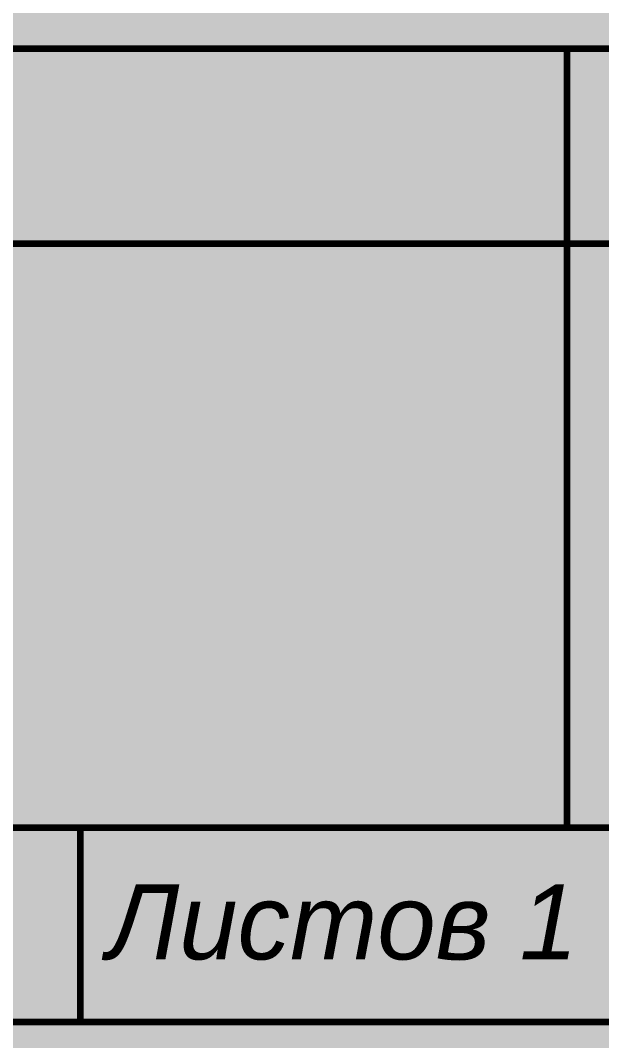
# Model space of a CAD drawing. Header units: millimetres. Extents: x 0 to 418, y 2 to 297.
# Drawn here: x 380.07 to 395.15, y 22.58 to 49.04 of the extents above; entities that cross this region are included whole.
import ezdxf

# ---------------------------------------------------------------- set-up
doc = ezdxf.new("R2010")
doc.units = ezdxf.units.MM
doc.header["$MEASUREMENT"] = 0
doc.layers.get('0').update_dxf_attribs({"linetype": 'CONTINUOUS'})
doc.styles.add('Arial$201', font='ariali.ttf', dxfattribs={"oblique": 15, "height": 6.044954})

msp = doc.modelspace()

# ---------------------------------------------------------------- hatches: boundary and pattern name
at = {"true_color": 0xffffff}
for points in [[(-0.132, 297.01), (-0.132, 1.627), (417.7, 1.627), (417.7, 297.01)], [(-0.132, 297.01), (-0.132, 1.89), (417.7, 1.89), (417.7, 297.01)]]:
    msp.add_hatch(color=0, dxfattribs=at).paths.add_polyline_path(points)
at = {"true_color": 0x000007}
for points in [[(381.406, 44.548), (381.818, 46.538), (382.147, 46.538), (382.344, 45.255), (382.344, 45.255), (382.348, 45.233), (382.352, 45.211), (382.355, 45.189), (382.359, 45.167), (382.362, 45.146), (382.366, 45.125), (382.369, 45.104), (382.372, 45.083), (382.375, 45.063), (382.378, 45.043), (382.38, 45.022), (382.383, 45.002), (382.385, 44.982), (382.388, 44.962), (382.39, 44.942), (382.393, 44.923), (382.395, 44.903), (382.397, 44.883), (382.399, 44.863), (382.401, 44.843), (382.403, 44.823), (382.406, 44.803), (382.408, 44.782), (382.41, 44.762), (382.41, 44.762), (382.416, 44.778), (382.423, 44.796), (382.43, 44.813), (382.437, 44.832), (382.445, 44.85), (382.453, 44.87), (382.462, 44.889), (382.471, 44.91), (382.48, 44.931), (382.49, 44.952), (382.5, 44.974), (382.51, 44.996), (382.521, 45.019), (382.533, 45.042), (382.545, 45.066), (382.557, 45.091), (382.57, 45.116), (382.583, 45.141), (382.597, 45.167), (382.611, 45.193), (382.626, 45.22), (382.641, 45.248), (382.657, 45.276), (382.673, 45.304), (383.38, 46.538), (383.709, 46.538), (383.298, 44.548), (383.035, 44.548), (383.232, 45.518), (383.232, 45.518), (383.238, 45.547), (383.245, 45.576), (383.251, 45.605), (383.258, 45.635), (383.265, 45.664), (383.272, 45.694), (383.28, 45.724), (383.287, 45.755), (383.295, 45.785), (383.303, 45.816), (383.312, 45.847), (383.32, 45.878), (383.329, 45.909), (383.338, 45.941), (383.348, 45.973), (383.357, 46.005), (383.367, 46.038), (383.378, 46.071), (383.388, 46.104), (383.399, 46.138), (383.41, 46.171), (383.422, 46.205), (383.433, 46.24), (383.446, 46.275), (383.446, 46.275), (383.437, 46.258), (383.429, 46.241), (383.421, 46.225), (383.413, 46.208), (383.404, 46.19), (383.396, 46.173), (383.388, 46.156), (383.379, 46.138), (383.371, 46.121), (383.362, 46.103), (383.354, 46.085), (383.345, 46.067), (383.336, 46.049), (383.327, 46.031), (383.318, 46.013), (383.309, 45.994), (383.3, 45.976), (383.291, 45.958), (383.281, 45.939), (383.272, 45.921), (383.262, 45.903), (383.252, 45.884), (383.242, 45.866), (383.232, 45.847), (382.492, 44.548), (382.229, 44.548), (382.031, 45.831), (382.031, 45.831), (382.029, 45.845), (382.027, 45.86), (382.025, 45.875), (382.023, 45.89), (382.021, 45.905), (382.019, 45.92), (382.017, 45.936), (382.016, 45.952), (382.014, 45.968), (382.012, 45.984), (382.01, 46.001), (382.009, 46.018), (382.007, 46.035), (382.006, 46.052), (382.005, 46.07), (382.003, 46.088), (382.002, 46.106), (382.001, 46.124), (382, 46.143), (382, 46.162), (381.999, 46.182), (381.999, 46.201), (381.999, 46.221), (381.999, 46.242), (381.999, 46.242), (381.996, 46.219), (381.994, 46.198), (381.992, 46.176), (381.989, 46.155), (381.986, 46.135), (381.984, 46.115), (381.981, 46.095), (381.978, 46.076), (381.975, 46.057), (381.972, 46.039), (381.969, 46.021), (381.966, 46.003), (381.963, 45.986), (381.959, 45.969), (381.956, 45.952), (381.953, 45.936), (381.95, 45.92), (381.948, 45.904), (381.945, 45.889), (381.942, 45.873), (381.94, 45.858), (381.937, 45.843), (381.935, 45.829), (381.933, 45.814), (381.67, 44.548), (381.406, 44.548), (381.67, 44.548)], [(393.921, 24.354), (394.234, 25.85), (394.234, 25.85), (394.217, 25.838), (394.199, 25.826), (394.181, 25.814), (394.162, 25.802), (394.143, 25.791), (394.123, 25.779), (394.102, 25.768), (394.081, 25.757), (394.059, 25.746), (394.036, 25.735), (394.013, 25.725), (393.989, 25.714), (393.964, 25.704), (393.939, 25.694), (393.914, 25.684), (393.888, 25.675), (393.861, 25.665), (393.833, 25.656), (393.806, 25.647), (393.777, 25.638), (393.748, 25.629), (393.719, 25.62), (393.689, 25.612), (393.658, 25.603), (393.658, 25.603), (393.707, 25.817), (393.707, 25.817), (393.722, 25.823), (393.736, 25.83), (393.751, 25.836), (393.766, 25.843), (393.781, 25.85), (393.796, 25.857), (393.811, 25.865), (393.827, 25.872), (393.842, 25.88), (393.857, 25.887), (393.873, 25.895), (393.888, 25.904), (393.904, 25.912), (393.919, 25.92), (393.934, 25.929), (393.95, 25.938), (393.965, 25.947), (393.98, 25.956), (393.995, 25.965), (394.01, 25.975), (394.025, 25.984), (394.04, 25.994), (394.055, 26.004), (394.069, 26.015), (394.069, 26.015), (394.083, 26.025), (394.097, 26.035), (394.111, 26.045), (394.124, 26.054), (394.137, 26.064), (394.149, 26.073), (394.162, 26.082), (394.174, 26.091), (394.186, 26.1), (394.197, 26.109), (394.208, 26.117), (394.219, 26.126), (394.23, 26.134), (394.24, 26.142), (394.25, 26.149), (394.26, 26.157), (394.27, 26.165), (394.28, 26.172), (394.289, 26.179), (394.298, 26.186), (394.307, 26.193), (394.315, 26.199), (394.324, 26.206), (394.332, 26.212), (394.336, 26.218), (394.34, 26.224), (394.345, 26.23), (394.349, 26.235), (394.353, 26.241), (394.357, 26.246), (394.361, 26.252), (394.365, 26.257), (394.369, 26.262), (394.373, 26.267), (394.377, 26.273), (394.382, 26.278), (394.386, 26.283), (394.39, 26.288), (394.394, 26.293), (394.398, 26.298), (394.402, 26.304), (394.406, 26.309), (394.41, 26.314), (394.414, 26.32), (394.419, 26.326), (394.423, 26.331), (394.427, 26.337), (394.431, 26.343), (394.579, 26.343), (394.168, 24.354), (393.921, 24.354), (394.168, 24.354)]]:
    msp.add_hatch(color=0, dxfattribs=at).paths.add_polyline_path(points)
h = msp.add_hatch(color=0, dxfattribs=at)
edge = h.paths.add_edge_path()
edge.add_spline(control_points=[(384.695, 44.729), (384.613, 44.663), (384.531, 44.597), (384.449, 44.564), (384.449, 44.564), (384.367, 44.532), (384.284, 44.515), (384.202, 44.515), (384.202, 44.515), (384.071, 44.515), (383.955, 44.564), (383.873, 44.63), (383.873, 44.63), (383.791, 44.712), (383.758, 44.811), (383.758, 44.943), (383.758, 44.943), (383.758, 45.025), (383.775, 45.091), (383.807, 45.156), (383.807, 45.156), (383.84, 45.206), (383.89, 45.255), (383.955, 45.304), (383.955, 45.304), (384.021, 45.337), (384.087, 45.37), (384.169, 45.387), (384.169, 45.387), (384.235, 45.387), (384.334, 45.403), (384.482, 45.403), (384.482, 45.403), (384.646, 45.42), (384.761, 45.436), (384.827, 45.452), (384.827, 45.452), (384.843, 45.518), (384.843, 45.584), (384.843, 45.617), (384.843, 45.617), (384.843, 45.683), (384.827, 45.716), (384.794, 45.748), (384.794, 45.748), (384.728, 45.798), (384.646, 45.831), (384.531, 45.831), (384.531, 45.831), (384.432, 45.831), (384.35, 45.798), (384.284, 45.748), (384.284, 45.748), (384.219, 45.716), (384.169, 45.65), (384.136, 45.568)], knot_values=[0, 0, 0, 0, 0.017857, 0.017857, 0.017857, 0.017857, 0.035714, 0.035714, 0.035714, 0.035714, 0.053571, 0.053571, 0.053571, 0.053571, 0.071429, 0.071429, 0.071429, 0.071429, 0.089286, 0.089286, 0.089286, 0.089286, 0.107143, 0.107143, 0.107143, 0.107143, 0.125, 0.125, 0.125, 0.125, 0.142857, 0.142857, 0.142857, 0.142857, 0.160714, 0.160714, 0.160714, 0.160714, 0.178571, 0.178571, 0.178571, 0.178571, 0.196429, 0.196429, 0.196429, 0.196429, 0.214286, 0.214286, 0.214286, 0.214286, 0.232143, 0.232143, 0.232143, 0.232143, 1, 1, 1, 1], degree=3, periodic=0)
edge.add_line((384.136, 45.568), (383.89, 45.584))
edge.add_spline(control_points=[(383.89, 45.584), (383.939, 45.732), (384.021, 45.831), (384.136, 45.913), (384.136, 45.913), (384.251, 45.979), (384.383, 46.028), (384.547, 46.028), (384.547, 46.028), (384.728, 46.028), (384.876, 45.979), (384.975, 45.896), (384.975, 45.896), (385.057, 45.831), (385.09, 45.748), (385.09, 45.65), (385.09, 45.65), (385.09, 45.568), (385.074, 45.485), (385.057, 45.387)], knot_values=[0, 0, 0, 0, 0.05, 0.05, 0.05, 0.05, 0.1, 0.1, 0.1, 0.1, 0.15, 0.15, 0.15, 0.15, 0.2, 0.2, 0.2, 0.2, 1, 1, 1, 1], degree=3, periodic=0)
edge.add_line((385.057, 45.387), (384.975, 45.025))
edge.add_spline(control_points=[(384.975, 45.025), (384.959, 44.91), (384.942, 44.811), (384.942, 44.745), (384.942, 44.745), (384.942, 44.696), (384.942, 44.63), (384.975, 44.548)], knot_values=[0, 0, 0, 0, 0.125, 0.125, 0.125, 0.125, 1, 1, 1, 1], degree=3, periodic=0)
edge.add_line((384.975, 44.548), (384.728, 44.548))
edge.add_spline(control_points=[(384.728, 44.548), (384.712, 44.597), (384.695, 44.663), (384.695, 44.729)], knot_values=[0, 0, 0, 0, 1, 1, 1, 1], degree=3, periodic=0)
edge = h.paths.add_edge_path()
edge.add_spline(control_points=[(384.778, 45.288), (384.745, 45.272), (384.712, 45.255), (384.679, 45.255), (384.679, 45.255), (384.63, 45.239), (384.564, 45.239), (384.482, 45.222), (384.482, 45.222), (384.334, 45.222), (384.235, 45.206), (384.169, 45.173), (384.169, 45.173), (384.12, 45.156), (384.071, 45.124), (384.038, 45.091), (384.038, 45.091), (384.005, 45.041), (383.988, 44.992), (383.988, 44.943), (383.988, 44.943), (383.988, 44.877), (384.021, 44.828), (384.071, 44.778), (384.071, 44.778), (384.12, 44.729), (384.186, 44.712), (384.268, 44.712), (384.268, 44.712), (384.35, 44.712), (384.432, 44.729), (384.498, 44.778), (384.498, 44.778), (384.58, 44.811), (384.646, 44.877), (384.679, 44.959), (384.679, 44.959), (384.728, 45.025), (384.761, 45.14), (384.778, 45.288)], knot_values=[0, 0, 0, 0, 0.025, 0.025, 0.025, 0.025, 0.05, 0.05, 0.05, 0.05, 0.075, 0.075, 0.075, 0.075, 0.1, 0.1, 0.1, 0.1, 0.125, 0.125, 0.125, 0.125, 0.15, 0.15, 0.15, 0.15, 0.175, 0.175, 0.175, 0.175, 0.2, 0.2, 0.2, 0.2, 0.225, 0.225, 0.225, 0.225, 1, 1, 1, 1], degree=3, periodic=0)
edge = h.paths.add_edge_path()
edge.add_line((387.886, 45.074), (388.132, 45.058))
edge.add_spline(control_points=[(388.132, 45.058), (388.067, 44.877), (387.984, 44.745), (387.869, 44.647), (387.869, 44.647), (387.754, 44.564), (387.623, 44.515), (387.475, 44.515), (387.475, 44.515), (387.327, 44.515), (387.195, 44.564), (387.096, 44.663), (387.096, 44.663), (386.998, 44.778), (386.948, 44.91), (386.948, 45.091), (386.948, 45.091), (386.948, 45.255), (386.981, 45.403), (387.047, 45.551), (387.047, 45.551), (387.113, 45.716), (387.195, 45.831), (387.31, 45.913), (387.31, 45.913), (387.425, 45.979), (387.557, 46.028), (387.705, 46.028), (387.705, 46.028), (387.869, 46.028), (387.984, 45.979), (388.083, 45.896), (388.083, 45.896), (388.165, 45.814), (388.215, 45.683), (388.215, 45.551)], knot_values=[0, 0, 0, 0, 0.027778, 0.027778, 0.027778, 0.027778, 0.055556, 0.055556, 0.055556, 0.055556, 0.083333, 0.083333, 0.083333, 0.083333, 0.111111, 0.111111, 0.111111, 0.111111, 0.138889, 0.138889, 0.138889, 0.138889, 0.166667, 0.166667, 0.166667, 0.166667, 0.194444, 0.194444, 0.194444, 0.194444, 0.222222, 0.222222, 0.222222, 0.222222, 1, 1, 1, 1], degree=3, periodic=0)
edge.add_line((388.215, 45.551), (387.968, 45.535))
edge.add_spline(control_points=[(387.968, 45.535), (387.968, 45.617), (387.935, 45.699), (387.886, 45.748), (387.886, 45.748), (387.836, 45.798), (387.771, 45.814), (387.688, 45.814), (387.688, 45.814), (387.59, 45.814), (387.508, 45.798), (387.425, 45.732), (387.425, 45.732), (387.36, 45.666), (387.294, 45.568), (387.261, 45.452), (387.261, 45.452), (387.212, 45.321), (387.195, 45.189), (387.195, 45.074), (387.195, 45.074), (387.195, 44.959), (387.228, 44.86), (387.277, 44.795), (387.277, 44.795), (387.327, 44.745), (387.392, 44.712), (387.475, 44.712), (387.475, 44.712), (387.557, 44.712), (387.639, 44.745), (387.705, 44.795), (387.705, 44.795), (387.787, 44.86), (387.836, 44.959), (387.886, 45.074)], knot_values=[0, 0, 0, 0, 0.027778, 0.027778, 0.027778, 0.027778, 0.055556, 0.055556, 0.055556, 0.055556, 0.083333, 0.083333, 0.083333, 0.083333, 0.111111, 0.111111, 0.111111, 0.111111, 0.138889, 0.138889, 0.138889, 0.138889, 0.166667, 0.166667, 0.166667, 0.166667, 0.194444, 0.194444, 0.194444, 0.194444, 0.222222, 0.222222, 0.222222, 0.222222, 1, 1, 1, 1], degree=3, periodic=0)
edge = h.paths.add_edge_path()
edge.add_line((390.731, 45.074), (390.961, 45.058))
edge.add_spline(control_points=[(390.961, 45.058), (390.912, 44.877), (390.813, 44.745), (390.714, 44.647), (390.714, 44.647), (390.599, 44.564), (390.468, 44.515), (390.32, 44.515), (390.32, 44.515), (390.155, 44.515), (390.04, 44.564), (389.941, 44.663), (389.941, 44.663), (389.843, 44.778), (389.793, 44.91), (389.793, 45.091), (389.793, 45.091), (389.793, 45.255), (389.826, 45.403), (389.892, 45.551), (389.892, 45.551), (389.941, 45.716), (390.04, 45.831), (390.155, 45.913), (390.155, 45.913), (390.27, 45.979), (390.402, 46.028), (390.55, 46.028), (390.55, 46.028), (390.714, 46.028), (390.829, 45.979), (390.928, 45.896), (390.928, 45.896), (391.01, 45.814), (391.06, 45.683), (391.06, 45.551)], knot_values=[0, 0, 0, 0, 0.027778, 0.027778, 0.027778, 0.027778, 0.055556, 0.055556, 0.055556, 0.055556, 0.083333, 0.083333, 0.083333, 0.083333, 0.111111, 0.111111, 0.111111, 0.111111, 0.138889, 0.138889, 0.138889, 0.138889, 0.166667, 0.166667, 0.166667, 0.166667, 0.194444, 0.194444, 0.194444, 0.194444, 0.222222, 0.222222, 0.222222, 0.222222, 1, 1, 1, 1], degree=3, periodic=0)
edge.add_line((391.06, 45.551), (390.813, 45.535))
edge.add_spline(control_points=[(390.813, 45.535), (390.813, 45.617), (390.78, 45.699), (390.731, 45.748), (390.731, 45.748), (390.681, 45.798), (390.616, 45.814), (390.533, 45.814), (390.533, 45.814), (390.435, 45.814), (390.353, 45.798), (390.27, 45.732), (390.27, 45.732), (390.205, 45.666), (390.139, 45.568), (390.106, 45.452), (390.106, 45.452), (390.057, 45.321), (390.04, 45.189), (390.04, 45.074), (390.04, 45.074), (390.04, 44.959), (390.073, 44.86), (390.122, 44.795), (390.122, 44.795), (390.172, 44.745), (390.237, 44.712), (390.32, 44.712), (390.32, 44.712), (390.402, 44.712), (390.484, 44.745), (390.55, 44.795), (390.55, 44.795), (390.632, 44.86), (390.681, 44.959), (390.731, 45.074)], knot_values=[0, 0, 0, 0, 0.027778, 0.027778, 0.027778, 0.027778, 0.055556, 0.055556, 0.055556, 0.055556, 0.083333, 0.083333, 0.083333, 0.083333, 0.111111, 0.111111, 0.111111, 0.111111, 0.138889, 0.138889, 0.138889, 0.138889, 0.166667, 0.166667, 0.166667, 0.166667, 0.194444, 0.194444, 0.194444, 0.194444, 0.222222, 0.222222, 0.222222, 0.222222, 1, 1, 1, 1], degree=3, periodic=0)
edge = h.paths.add_edge_path()
edge.add_spline(control_points=[(393.543, 44.729), (393.461, 44.663), (393.378, 44.597), (393.296, 44.564), (393.296, 44.564), (393.214, 44.532), (393.132, 44.515), (393.049, 44.515), (393.049, 44.515), (392.918, 44.515), (392.803, 44.564), (392.721, 44.63), (392.721, 44.63), (392.638, 44.712), (392.605, 44.811), (392.605, 44.943), (392.605, 44.943), (392.605, 45.025), (392.622, 45.091), (392.655, 45.156), (392.655, 45.156), (392.688, 45.206), (392.737, 45.255), (392.803, 45.304), (392.803, 45.304), (392.869, 45.337), (392.934, 45.37), (393.033, 45.387), (393.033, 45.387), (393.082, 45.387), (393.181, 45.403), (393.345, 45.403), (393.345, 45.403), (393.493, 45.42), (393.609, 45.436), (393.674, 45.452), (393.674, 45.452), (393.691, 45.518), (393.707, 45.584), (393.707, 45.617), (393.707, 45.617), (393.707, 45.683), (393.674, 45.716), (393.641, 45.748), (393.641, 45.748), (393.576, 45.798), (393.493, 45.831), (393.395, 45.831), (393.395, 45.831), (393.28, 45.831), (393.197, 45.798), (393.132, 45.748), (393.132, 45.748), (393.066, 45.716), (393.017, 45.65), (393, 45.568)], knot_values=[0, 0, 0, 0, 0.017857, 0.017857, 0.017857, 0.017857, 0.035714, 0.035714, 0.035714, 0.035714, 0.053571, 0.053571, 0.053571, 0.053571, 0.071429, 0.071429, 0.071429, 0.071429, 0.089286, 0.089286, 0.089286, 0.089286, 0.107143, 0.107143, 0.107143, 0.107143, 0.125, 0.125, 0.125, 0.125, 0.142857, 0.142857, 0.142857, 0.142857, 0.160714, 0.160714, 0.160714, 0.160714, 0.178571, 0.178571, 0.178571, 0.178571, 0.196429, 0.196429, 0.196429, 0.196429, 0.214286, 0.214286, 0.214286, 0.214286, 0.232143, 0.232143, 0.232143, 0.232143, 1, 1, 1, 1], degree=3, periodic=0)
edge.add_line((393, 45.568), (392.737, 45.584))
edge.add_spline(control_points=[(392.737, 45.584), (392.803, 45.732), (392.869, 45.831), (392.984, 45.913), (392.984, 45.913), (393.099, 45.979), (393.23, 46.028), (393.395, 46.028), (393.395, 46.028), (393.576, 46.028), (393.724, 45.979), (393.822, 45.896), (393.822, 45.896), (393.905, 45.831), (393.938, 45.748), (393.938, 45.65), (393.938, 45.65), (393.938, 45.568), (393.938, 45.485), (393.905, 45.387)], knot_values=[0, 0, 0, 0, 0.05, 0.05, 0.05, 0.05, 0.1, 0.1, 0.1, 0.1, 0.15, 0.15, 0.15, 0.15, 0.2, 0.2, 0.2, 0.2, 1, 1, 1, 1], degree=3, periodic=0)
edge.add_line((393.905, 45.387), (393.822, 45.025))
edge.add_spline(control_points=[(393.822, 45.025), (393.806, 44.91), (393.789, 44.811), (393.789, 44.745), (393.789, 44.745), (393.789, 44.696), (393.806, 44.63), (393.822, 44.548)], knot_values=[0, 0, 0, 0, 0.125, 0.125, 0.125, 0.125, 1, 1, 1, 1], degree=3, periodic=0)
edge.add_line((393.822, 44.548), (393.576, 44.548))
edge.add_spline(control_points=[(393.576, 44.548), (393.559, 44.597), (393.543, 44.663), (393.543, 44.729)], knot_values=[0, 0, 0, 0, 1, 1, 1, 1], degree=3, periodic=0)
edge = h.paths.add_edge_path()
edge.add_spline(control_points=[(393.641, 45.288), (393.609, 45.272), (393.559, 45.255), (393.526, 45.255), (393.526, 45.255), (393.477, 45.239), (393.428, 45.239), (393.329, 45.222), (393.329, 45.222), (393.181, 45.222), (393.082, 45.206), (393.033, 45.173), (393.033, 45.173), (392.967, 45.156), (392.918, 45.124), (392.885, 45.091), (392.885, 45.091), (392.869, 45.041), (392.852, 44.992), (392.852, 44.943), (392.852, 44.943), (392.852, 44.877), (392.869, 44.828), (392.918, 44.778), (392.918, 44.778), (392.967, 44.729), (393.033, 44.712), (393.115, 44.712), (393.115, 44.712), (393.197, 44.712), (393.28, 44.729), (393.362, 44.778), (393.362, 44.778), (393.428, 44.811), (393.493, 44.877), (393.526, 44.959), (393.526, 44.959), (393.576, 45.025), (393.609, 45.14), (393.641, 45.288)], knot_values=[0, 0, 0, 0, 0.025, 0.025, 0.025, 0.025, 0.05, 0.05, 0.05, 0.05, 0.075, 0.075, 0.075, 0.075, 0.1, 0.1, 0.1, 0.1, 0.125, 0.125, 0.125, 0.125, 0.15, 0.15, 0.15, 0.15, 0.175, 0.175, 0.175, 0.175, 0.2, 0.2, 0.2, 0.2, 0.225, 0.225, 0.225, 0.225, 1, 1, 1, 1], degree=3, periodic=0)
h = msp.add_hatch(color=0, dxfattribs=at)
edge = h.paths.add_edge_path()
edge.add_spline(control_points=[(389.612, 24.896), (389.612, 25.176), (389.695, 25.423), (389.859, 25.603), (389.859, 25.603), (390.007, 25.751), (390.188, 25.834), (390.402, 25.834), (390.402, 25.834), (390.583, 25.834), (390.714, 25.768), (390.829, 25.669), (390.829, 25.669), (390.928, 25.554), (390.977, 25.406), (390.977, 25.225), (390.977, 25.225), (390.977, 25.061), (390.945, 24.913), (390.879, 24.765), (390.879, 24.765), (390.813, 24.617), (390.714, 24.518), (390.599, 24.436), (390.599, 24.436), (390.468, 24.354), (390.336, 24.321), (390.205, 24.321), (390.205, 24.321), (390.089, 24.321), (389.991, 24.354), (389.892, 24.387), (389.892, 24.387), (389.81, 24.436), (389.744, 24.502), (389.695, 24.6), (389.695, 24.6), (389.645, 24.683), (389.612, 24.781), (389.612, 24.896)], knot_values=[0, 0, 0, 0, 0.025, 0.025, 0.025, 0.025, 0.05, 0.05, 0.05, 0.05, 0.075, 0.075, 0.075, 0.075, 0.1, 0.1, 0.1, 0.1, 0.125, 0.125, 0.125, 0.125, 0.15, 0.15, 0.15, 0.15, 0.175, 0.175, 0.175, 0.175, 0.2, 0.2, 0.2, 0.2, 0.225, 0.225, 0.225, 0.225, 1, 1, 1, 1], degree=3, periodic=0)
edge = h.paths.add_edge_path()
edge.add_spline(control_points=[(389.859, 24.929), (389.859, 24.798), (389.892, 24.683), (389.958, 24.617), (389.958, 24.617), (390.024, 24.551), (390.106, 24.518), (390.205, 24.518), (390.205, 24.518), (390.254, 24.518), (390.32, 24.518), (390.369, 24.551), (390.369, 24.551), (390.418, 24.567), (390.468, 24.6), (390.501, 24.633), (390.501, 24.633), (390.55, 24.683), (390.583, 24.732), (390.616, 24.781), (390.616, 24.781), (390.649, 24.847), (390.681, 24.896), (390.698, 24.962), (390.698, 24.962), (390.731, 25.061), (390.731, 25.143), (390.731, 25.225), (390.731, 25.225), (390.731, 25.357), (390.714, 25.455), (390.649, 25.521), (390.649, 25.521), (390.583, 25.603), (390.501, 25.636), (390.385, 25.636), (390.385, 25.636), (390.32, 25.636), (390.254, 25.62), (390.188, 25.587), (390.188, 25.587), (390.122, 25.538), (390.057, 25.488), (390.007, 25.423), (390.007, 25.423), (389.958, 25.357), (389.925, 25.275), (389.892, 25.176), (389.892, 25.176), (389.876, 25.077), (389.859, 24.995), (389.859, 24.929)], knot_values=[0, 0, 0, 0, 0.019231, 0.019231, 0.019231, 0.019231, 0.038462, 0.038462, 0.038462, 0.038462, 0.057692, 0.057692, 0.057692, 0.057692, 0.076923, 0.076923, 0.076923, 0.076923, 0.096154, 0.096154, 0.096154, 0.096154, 0.115385, 0.115385, 0.115385, 0.115385, 0.134615, 0.134615, 0.134615, 0.134615, 0.153846, 0.153846, 0.153846, 0.153846, 0.173077, 0.173077, 0.173077, 0.173077, 0.192308, 0.192308, 0.192308, 0.192308, 0.211538, 0.211538, 0.211538, 0.211538, 0.230769, 0.230769, 0.230769, 0.230769, 1, 1, 1, 1], degree=3, periodic=0)
edge = h.paths.add_edge_path()
edge.add_spline(control_points=[(393.691, 25.11), (393.789, 25.077), (393.855, 25.028), (393.905, 24.979), (393.905, 24.979), (393.954, 24.929), (393.97, 24.847), (393.97, 24.781), (393.97, 24.781), (393.97, 24.666), (393.921, 24.567), (393.822, 24.469), (393.822, 24.469), (393.724, 24.37), (393.576, 24.321), (393.395, 24.321), (393.395, 24.321), (393.247, 24.321), (393.132, 24.354), (393.049, 24.387), (393.049, 24.387), (392.967, 24.436), (392.901, 24.518), (392.852, 24.6), (392.852, 24.6), (392.803, 24.683), (392.786, 24.781), (392.786, 24.896), (392.786, 24.896), (392.786, 25.159), (392.852, 25.373), (393, 25.554), (393, 25.554), (393.148, 25.735), (393.345, 25.834), (393.592, 25.834), (393.592, 25.834), (393.74, 25.834), (393.855, 25.784), (393.938, 25.719), (393.938, 25.719), (394.02, 25.653), (394.053, 25.571), (394.053, 25.472), (394.053, 25.472), (394.053, 25.373), (394.036, 25.307), (393.97, 25.242), (393.97, 25.242), (393.905, 25.176), (393.822, 25.143), (393.691, 25.11)], knot_values=[0, 0, 0, 0, 0.019231, 0.019231, 0.019231, 0.019231, 0.038462, 0.038462, 0.038462, 0.038462, 0.057692, 0.057692, 0.057692, 0.057692, 0.076923, 0.076923, 0.076923, 0.076923, 0.096154, 0.096154, 0.096154, 0.096154, 0.115385, 0.115385, 0.115385, 0.115385, 0.134615, 0.134615, 0.134615, 0.134615, 0.153846, 0.153846, 0.153846, 0.153846, 0.173077, 0.173077, 0.173077, 0.173077, 0.192308, 0.192308, 0.192308, 0.192308, 0.211538, 0.211538, 0.211538, 0.211538, 0.230769, 0.230769, 0.230769, 0.230769, 1, 1, 1, 1], degree=3, periodic=0)
edge = h.paths.add_edge_path()
edge.add_spline(control_points=[(393.082, 25.209), (393.148, 25.209), (393.197, 25.209), (393.247, 25.209), (393.247, 25.209), (393.444, 25.209), (393.576, 25.225), (393.674, 25.258), (393.674, 25.258), (393.757, 25.307), (393.806, 25.373), (393.806, 25.455), (393.806, 25.455), (393.806, 25.505), (393.789, 25.538), (393.74, 25.587), (393.74, 25.587), (393.707, 25.62), (393.658, 25.636), (393.592, 25.636), (393.592, 25.636), (393.477, 25.636), (393.378, 25.603), (393.28, 25.521), (393.28, 25.521), (393.181, 25.439), (393.115, 25.34), (393.082, 25.209)], knot_values=[0, 0, 0, 0, 0.035714, 0.035714, 0.035714, 0.035714, 0.071429, 0.071429, 0.071429, 0.071429, 0.107143, 0.107143, 0.107143, 0.107143, 0.142857, 0.142857, 0.142857, 0.142857, 0.178571, 0.178571, 0.178571, 0.178571, 0.214286, 0.214286, 0.214286, 0.214286, 1, 1, 1, 1], degree=3, periodic=0)
edge = h.paths.add_edge_path()
edge.add_spline(control_points=[(393.033, 25.011), (393.033, 24.979), (393.033, 24.946), (393.033, 24.896), (393.033, 24.896), (393.033, 24.798), (393.066, 24.699), (393.132, 24.617), (393.132, 24.617), (393.197, 24.551), (393.28, 24.518), (393.411, 24.518), (393.411, 24.518), (393.51, 24.518), (393.576, 24.535), (393.641, 24.584), (393.641, 24.584), (393.691, 24.633), (393.724, 24.699), (393.724, 24.781), (393.724, 24.781), (393.724, 24.88), (393.674, 24.946), (393.609, 24.979), (393.609, 24.979), (393.526, 25.011), (393.378, 25.028), (393.165, 25.028), (393.165, 25.028), (393.148, 25.028), (393.099, 25.028), (393.033, 25.011)], knot_values=[0, 0, 0, 0, 0.03125, 0.03125, 0.03125, 0.03125, 0.0625, 0.0625, 0.0625, 0.0625, 0.09375, 0.09375, 0.09375, 0.09375, 0.125, 0.125, 0.125, 0.125, 0.15625, 0.15625, 0.15625, 0.15625, 0.1875, 0.1875, 0.1875, 0.1875, 0.21875, 0.21875, 0.21875, 0.21875, 1, 1, 1, 1], degree=3, periodic=0)

# ---------------------------------------------------------------- linework, layer by layer
at = {"color": 0, "linetype": 'Continuous', "lineweight": 100, "true_color": 0x000007}
for points in [[(411.928, 48.297), (290.746, 48.297), (290.746, 48.297)], [(394.25, 48.297), (394.25, 28.103), (394.25, 28.103)], [(361.426, 43.249), (411.928, 43.249), (411.928, 43.249)], [(361.426, 28.103), (411.928, 28.103), (411.928, 28.103)], [(381.62, 28.103), (381.62, 23.054), (381.62, 23.054)], [(412.175, 23.054), (290.992, 23.054), (290.992, 23.054)]]:
    msp.add_lwpolyline(points, dxfattribs=at)

# ---------------------------------------------------------------- texts
at = {"color": 0, "true_color": 0x000007, "style": 'Arial$201'}
msp.add_text('Листов 1', height=1.9476, dxfattribs=at).set_placement((382.327, 24.685))

doc.saveas('drawing.dxf')
